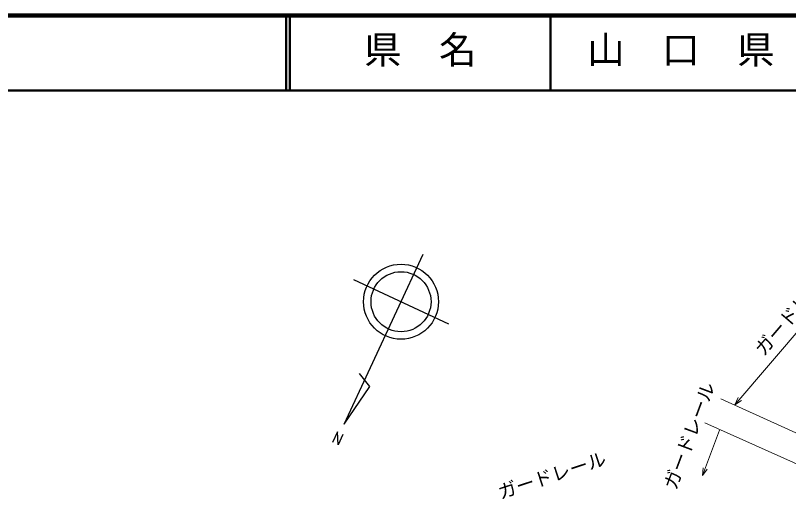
# Model space of a CAD drawing. Units: millimetres, scale not verified. Extents: x 40000 to 680000, y 20000 to 380000.
# Drawn here: x 261633 to 364745, y 316577 to 380000 of the extents above; entities that cross this region are included whole.
import ezdxf
from ezdxf.enums import TextEntityAlignment as Align

# ---------------------------------------------------------------- set-up
doc = ezdxf.new("R2010")
doc.units = ezdxf.units.MM
doc.header["$LTSCALE"] = 1000
for name, color, linetype, lineweight in [('M-BMK-SRVR', 3, 'Continuous', 25), ('M-STR-HTXT', 7, 'Continuous', 13), ('M-TTL', 2, 'Continuous', 140), ('M-TTL-LINE', 7, 'Continuous', 50), ('M-TTL-TXT', 7, 'Continuous', 13)]:
    doc.layers.add(name, color=color, linetype=linetype, lineweight=lineweight)
doc.styles.add('ＭＳ ゴシック', font='')
doc.styles.get('ＭＳ ゴシック').set_extended_font_data('MS Gothic')

msp = doc.modelspace()

# ---------------------------------------------------------------- linework, layer by layer
at = {"layer": 'M-BMK-SRVR'}
for p, q in [((305458, 325548), (316014, 348211)), ((306713, 344821), (319404, 338910)), ((308898, 330565), (307508, 332316)), ((305458, 325548), (308898, 330565)), ((304580, 324527), (303934, 323119)), ((304653, 322786), (304580, 324527)), ((305304, 324185), (304653, 322786))]:
    msp.add_line(p, q, dxfattribs=at)
for radius in [5000, 4000]:
    msp.add_circle((313058, 341865), radius, dxfattribs=at)
at = {"layer": 'M-STR-HTXT'}
for p, q in [((357596, 328147), (377458, 351330)), ((355731, 328939), (370348, 322285)), ((357596, 328147), (358030, 329092)), ((358465, 328720), (357596, 328147)), ((369109, 318773), (353558, 325745)), ((353260, 318714), (355517, 324766)), ((353260, 318714), (353343, 319751)), ((353879, 319550), (353260, 318714))]:
    msp.add_line(p, q, dxfattribs=at)
at = {"layer": 'M-TTL'}
msp.add_line((680000, 380000), (40000, 380000), dxfattribs=at)
at = {"layer": 'M-TTL-LINE'}
for p, q in [((297750, 380000), (297750, 370000)), ((298250, 380000), (298250, 370000)), ((333000, 380000), (333000, 370000)), ((40000, 370000), (680000, 370000))]:
    msp.add_line(p, q, dxfattribs=at)

# ---------------------------------------------------------------- texts
at = {"layer": 'M-STR-HTXT', "style": 'ＭＳ ゴシック'}
for rotation, p in [(49.4, (361852, 334152)), (69.5, (350252, 316482)), (18.1, (326512, 315017))]:
    msp.add_text('ガードレール', height=1833, rotation=rotation, dxfattribs=at).set_placement(p, align=Align.BOTTOM_LEFT)
at = {"layer": 'M-TTL-TXT', "style": 'ＭＳ ゴシック'}
for s, p in [('県\u3000名', (308125, 372500)), ('山\u3000口\u3000県', (337875, 372500))]:
    msp.add_text(s, height=3666, dxfattribs=at).set_placement(p, align=Align.BOTTOM_LEFT)

doc.saveas('drawing.dxf')
